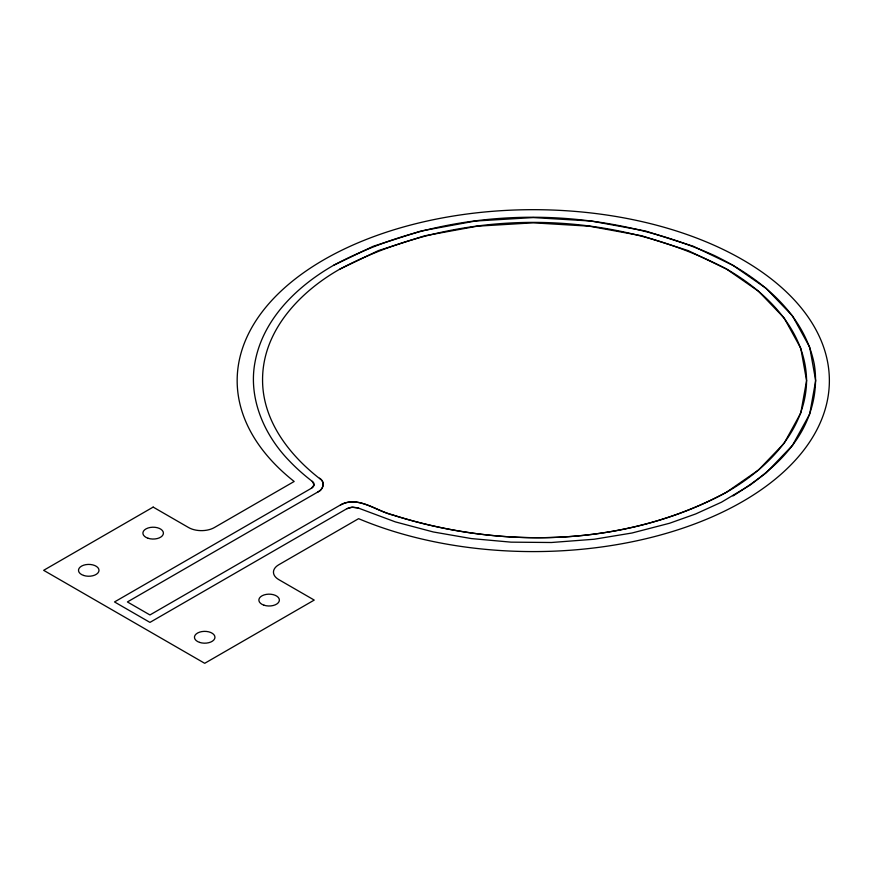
<?xml version="1.0" encoding="UTF-8"?>
<svg xmlns="http://www.w3.org/2000/svg" width="873" height="873" viewBox="0 0 873 873"><rect width="100%" height="100%" fill="white"/><g stroke="black" fill="none" stroke-linecap="round" stroke-linejoin="round"><path stroke-width="1.31" d="M732.982 495.94C760.176 478.895 786.638 458.762 802.396 430.094C813.341 409.95 818.066 386.51 814.193 363.79C803.793 312.447 759.008 277.21 714.223 255.44C594.95 202.34 449.409 203.671 333.551 265.327C297.016 286.279 263.057 319.005 255.058 361.935C247.997 398.23 264.268 435.245 289.432 460.977C296.591 468.539 304.47 475.392 312.72 481.732C315.164 483.555 313.985 487.189 311.443 488.247L114.516 601.944L149.949 622.394L346.876 508.697L351.262 507.257L357.417 507.715L395.349 521.89L433.248 531.952L471.289 538.565L511.065 542.155L551.409 542.504L594.164 539.241L631.987 533.01L669.558 523.254L695.661 513.957L721.425 502.226L750.114 485.104L765.981 473.035L792.466 445.394L809.708 414.042L815.698 380.628L809.708 347.225L792.466 315.873L765.981 288.232L732.982 265.327L693.304 246.273L645.442 230.985L591.141 221.033L533.261 217.573L475.392 221.033L421.092 230.985L373.229 246.273L333.551 265.327M311.443 488.247L314.094 484.897L312.294 481.372M340.001 269.048C299.821 291.735 262.424 330.998 262.566 379.875C262.478 421.146 289.989 456.001 321.395 479.932C325.247 483.849 322.333 490.004 317.881 491.968L127.403 601.944L149.949 614.952L340.437 504.976C358.356 495.22 376.536 511.338 393.461 515.234C501.429 549.313 625.614 546.913 726.532 492.219C767.094 469.019 805.932 430.269 806.587 380.628C805.932 330.998 767.094 292.248 726.532 269.048C608.557 206.836 457.976 206.836 340.001 269.048L378.391 250.606L424.704 235.808L477.258 226.183L533.261 222.833L589.275 226.183L641.819 235.808L688.142 250.606L726.532 269.048L758.473 291.222L784.107 317.958L800.792 348.294L806.587 380.628L800.792 412.973L784.107 443.309L758.473 470.045L726.532 492.219C624.435 547.458 498.614 549.499 389.74 513.968C374.277 509.625 356.959 495.733 340.437 504.976M317.881 491.968C323.457 489.688 325.433 481.558 319.573 478.208M346.952 508.664L352.67 507.137L358.781 508.206M153.168 507.093L43.65 570.32L204.708 663.305L314.225 600.078L278.793 579.617A18.224 10.52 0 0 1 278.793 564.744L358.596 518.671A296.1 170.955 0 0 0 822.846 416.323A296.1 170.955 0 0 0 471.453 213.448A296.1 170.955 0 0 0 294.168 481.481L214.376 527.554A18.224 10.52 0 0 1 188.601 527.554L153.168 507.093M83.622 575.449A10.247 5.915 0 0 0 98.998 570.32A10.247 5.915 0 0 0 83.622 565.202A10.247 5.915 0 0 0 83.622 575.449M148.039 538.259A10.247 5.915 0 0 0 163.415 533.13A10.247 5.915 0 0 0 148.039 528.001A10.247 5.915 0 0 0 148.039 538.259M264.006 605.207A10.247 5.915 0 0 0 279.382 600.078A10.247 5.915 0 0 0 264.006 594.95A10.247 5.915 0 0 0 264.006 605.207M199.579 642.397A10.247 5.915 0 0 0 214.954 637.279A10.247 5.915 0 0 0 199.579 632.15A10.247 5.915 0 0 0 199.579 642.397"/></g></svg>
